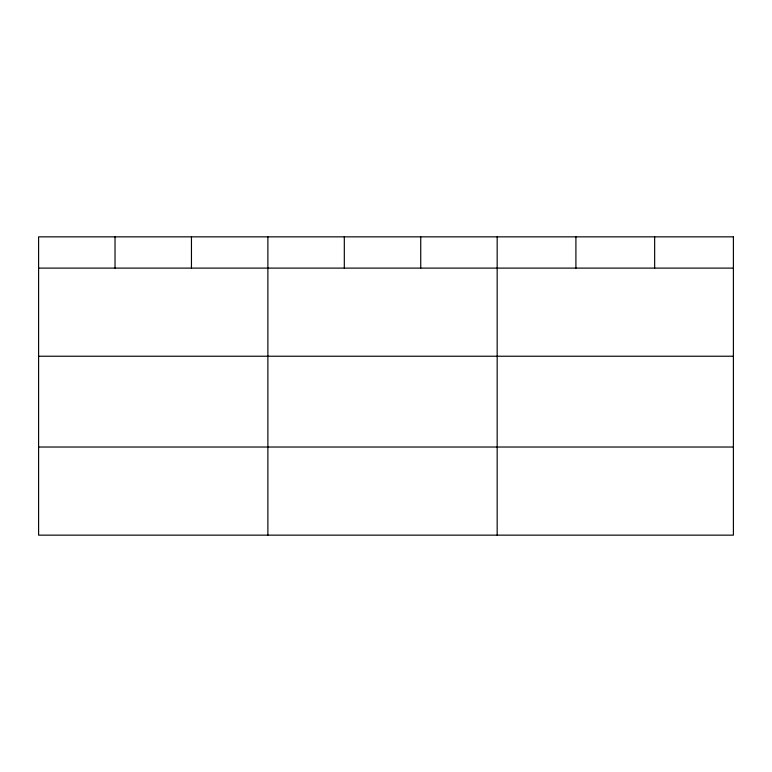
<?xml version="1.0" encoding="UTF-8"?>
<svg xmlns="http://www.w3.org/2000/svg" width="772" height="772" viewBox="0 0 772 772"><rect width="100%" height="100%" fill="white"/><g stroke="black" fill="none" stroke-linecap="round" stroke-linejoin="round"><path stroke-width="1.16" d="M38.6 268.106L733.4 268.106M38.6 356.23L733.4 356.23M38.6 447.027L733.4 447.027M654.656 236.85L654.656 268.106M575.912 236.85L575.912 268.106M497.168 236.85L497.168 535.15M420.74 236.85L420.74 268.106M344.312 236.85L344.312 268.106M267.884 236.85L267.884 535.15M191.456 236.85L191.456 268.106M115.028 236.85L115.028 268.106M733.4 236.85L38.6 236.85L38.6 535.15L733.4 535.15L733.4 236.85"/></g></svg>
